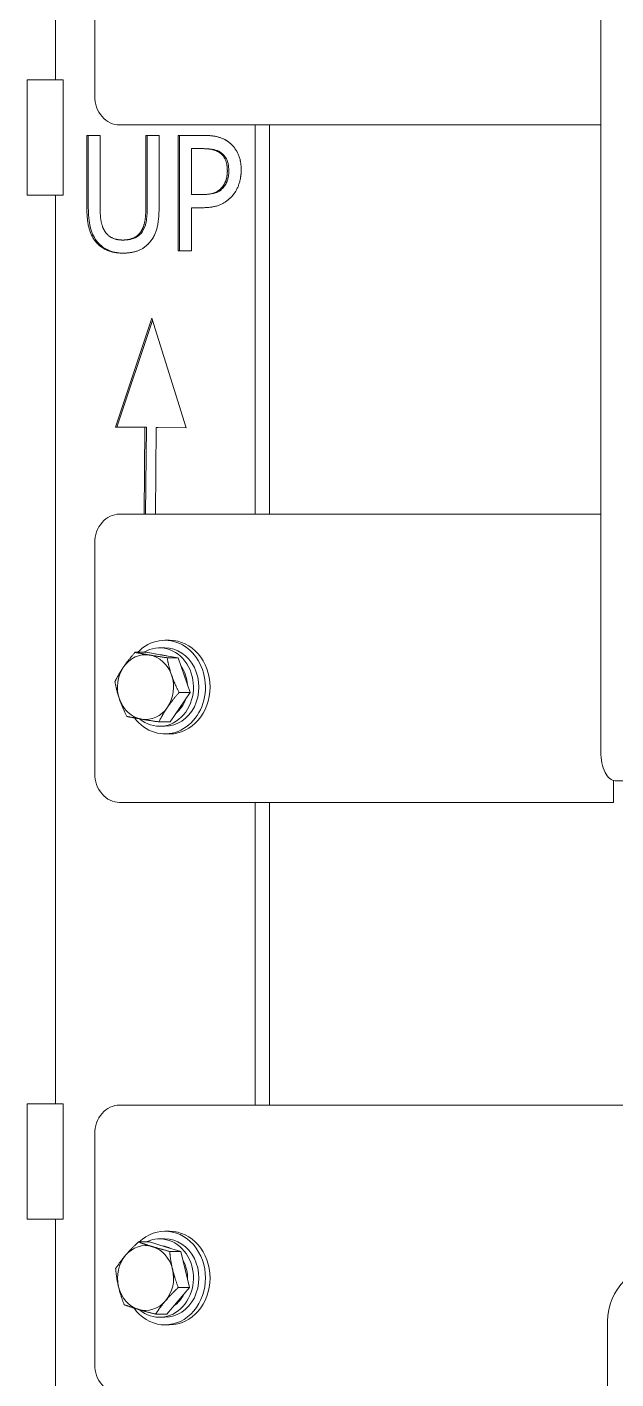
# Model space of a CAD drawing. Header units: inches. Extents: x 19 to 503, y 7 to 322.
# Drawn here: x 262.06 to 267.17, y 113.58 to 125.3 of the extents above; entities that cross this region are included whole.
import ezdxf

# ---------------------------------------------------------------- set-up
doc = ezdxf.new("R2010")
doc.units = ezdxf.units.IN
doc.header["$LTSCALE"] = 15
doc.header["$MEASUREMENT"] = 0
doc.layers.add('Visible (ANSI)', color=7, linetype='Continuous', lineweight=50)

msp = doc.modelspace()

# ---------------------------------------------------------------- linework, layer by layer
at = {"layer": 'Visible (ANSI)', "linetype": 'Continuous', "lineweight": 18}
for p, q in [((262.303836, 126.950384), (262.303836, 124.840384)), ((262.643099, 126.700384), (262.643099, 124.700384)), ((267.035084, 119.012884), (267.035084, 126.512884)), ((262.055792, 124.840384), (262.370706, 124.840384)), ((262.055792, 124.840384), (262.055792, 123.840384)), ((262.370706, 124.840384), (262.370706, 123.840384)), ((262.859605, 124.450384), (265.805698, 124.450384)), ((264.035887, 121.075384), (264.035887, 124.450384)), ((264.160887, 124.450384), (264.160887, 121.075384)), ((266.403334, 124.450384), (265.805698, 124.450384)), ((266.403334, 124.450384), (267.035084, 124.450384)), ((262.574991, 123.735968), (262.574991, 124.359955)), ((262.574991, 124.359955), (262.690086, 124.359955)), ((262.587491, 123.735968), (262.587491, 124.359955)), ((262.690086, 124.359955), (262.690086, 123.735968)), ((263.086605, 124.359955), (263.201701, 124.359955)), ((263.086605, 123.732726), (263.086605, 124.359955)), ((263.099105, 123.732726), (263.099105, 124.359955)), ((263.201701, 124.359955), (263.201701, 123.735968)), ((263.366625, 123.359955), (263.366625, 124.359955)), ((263.366625, 124.359955), (263.584184, 124.359955)), ((263.379125, 123.359955), (263.379125, 124.359955)), ((263.577166, 124.244882), (263.481721, 124.244882)), ((263.481721, 124.244882), (263.481721, 123.846178)), ((263.577166, 124.244882), (263.589666, 124.244882)), ((262.055792, 123.840384), (262.370706, 123.840384)), ((262.303836, 123.840384), (262.303836, 115.960384)), ((263.481721, 123.846178), (263.560323, 123.846178)), ((263.560323, 123.846178), (263.572823, 123.846178)), ((263.744897, 123.906146), (263.757397, 123.906146)), ((263.481721, 123.732726), (263.481721, 123.359955)), ((263.579271, 123.732726), (263.481721, 123.732726)), ((262.887995, 123.452337), (262.900495, 123.452337)), ((263.481721, 123.359955), (263.366625, 123.359955)), ((262.822741, 121.830872), (263.1385, 122.774032)), ((262.835241, 121.830872), (263.144556, 122.754784)), ((263.1385, 122.774032), (263.437449, 121.823936)), ((263.079271, 121.828773), (262.822741, 121.830872)), ((262.822741, 121.830872), (262.835241, 121.830872)), ((263.091771, 121.828773), (262.835241, 121.830872)), ((263.071263, 121.075384), (263.079271, 121.828773)), ((263.079271, 121.828773), (263.091771, 121.828773)), ((263.083763, 121.075384), (263.091771, 121.828773)), ((263.177386, 121.827448), (263.170527, 121.075384)), ((263.177386, 121.827448), (263.189886, 121.827448)), ((263.437449, 121.823936), (263.177386, 121.827448)), ((263.437396, 121.824106), (263.189886, 121.827448)), ((265.805698, 121.075384), (262.859605, 121.075384)), ((265.805698, 121.075384), (266.403334, 121.075384)), ((267.035084, 121.075384), (266.403334, 121.075384)), ((262.643099, 120.825384), (262.643099, 118.825384)), ((263.292618, 119.981384), (263.252618, 119.981384)), ((263.089699, 119.877081), (262.993247, 119.877081)), ((263.089699, 119.877081), (263.228689, 119.853366)), ((263.205618, 119.915384), (263.252618, 119.915384)), ((263.228689, 119.853366), (263.36768, 119.82965)), ((263.36768, 119.82965), (263.271229, 119.82965)), ((263.36768, 119.82965), (263.419389, 119.678801)), ((263.419389, 119.678801), (263.471097, 119.527953)), ((263.471097, 119.527953), (263.374646, 119.527953)), ((263.471097, 119.527953), (263.383815, 119.40082)), ((263.383815, 119.40082), (263.296533, 119.273687)), ((263.296533, 119.273687), (263.200082, 119.273687)), ((263.205618, 119.235384), (263.252618, 119.235384)), ((263.292618, 119.169384), (263.252618, 119.169384)), ((267.145012, 118.575384), (267.145012, 118.764708)), ((267.160084, 118.762884), (267.484844, 118.762884)), ((262.859605, 118.575384), (265.805698, 118.575384)), ((264.035887, 115.950384), (264.035887, 118.575384)), ((264.160887, 118.575384), (264.160887, 115.950384)), ((266.403334, 118.575384), (265.805698, 118.575384)), ((266.403334, 118.575384), (267.145012, 118.575384)), ((262.055792, 115.960384), (262.370706, 115.960384)), ((262.055792, 115.960384), (262.055792, 114.960384)), ((262.370706, 115.960384), (262.370706, 114.960384)), ((265.805698, 115.950384), (262.859605, 115.950384)), ((265.805698, 115.950384), (266.403334, 115.950384)), ((267.410012, 115.950384), (266.403334, 115.950384)), ((262.643099, 115.700384), (262.643099, 113.700384)), ((262.055792, 114.960384), (262.370706, 114.960384)), ((262.303836, 114.960384), (262.303836, 107.080384)), ((263.205618, 114.790384), (263.252618, 114.790384)), ((263.292618, 114.856384), (263.252618, 114.856384)), ((263.118309, 114.763146), (263.021858, 114.763146)), ((263.118309, 114.763146), (263.254297, 114.722359)), ((263.254297, 114.722359), (263.390284, 114.681571)), ((263.390284, 114.681571), (263.293833, 114.681571)), ((263.390284, 114.681571), (263.427687, 114.525191)), ((263.427687, 114.525191), (263.46509, 114.36881)), ((263.46509, 114.36881), (263.366506, 114.253216)), ((263.46509, 114.36881), (263.368639, 114.36881)), ((263.366506, 114.253216), (263.267922, 114.137622)), ((263.267922, 114.137622), (263.171471, 114.137622)), ((263.205618, 114.110384), (263.252618, 114.110384)), ((267.093097, 114.075384), (267.093097, 98.575384)), ((263.292618, 114.044384), (263.252618, 114.044384))]:
    msp.add_line(p, q, dxfattribs=at)
msp.add_arc((267.593097, 114.075384), 0.5, 90, 180, dxfattribs=at)
for centre, major_axis, ratio, start_param, end_param in [((262.859605, 124.700384), (0, -0.25), 0.866025404, 4.71238898, 6.283185307), ((262.859605, 120.825384), (0, 0.25), 0.866025404, 0, 1.570796327), ((263.252618, 119.575384), (0, 0.406), 0.866025404, 2.28897577, 7.016295956), ((263.205618, 119.575384), (0, 0.34), 0.866025404, 2.514253928, 6.762427672), ((263.292618, 119.575384), (0, 0.406), 0.866025404, 3.141592654, 6.283185307), ((263.084116, 119.575384), (0, 0.281), 0.866025404, 6.136479085, 7.183676636), ((263.084116, 119.575384), (0, 0.281), 0.866025404, 5.089281533, 6.136479085), ((263.205618, 119.575384), (0, 0.281), 0.866025404, 6.013847409, 6.25911076), ((263.252618, 119.575384), (0, -0.34), 0.866025404, 0, 3.141592654), ((263.084116, 119.575384), (0, -0.281), 0.866025404, 4.042083982, 5.089281533), ((263.205618, 119.575384), (0, -0.281), 0.866025404, 1.637356138, 2.258021621), ((263.084116, 119.575384), (0, 0.281), 0.866025404, 4.042083982, 5.089281533), ((263.084116, 119.575384), (0, -0.281), 0.866025404, 5.089281533, 6.136479085), ((263.205618, 119.575384), (0, -0.281), 0.866025404, 0.615776732, 1.185205925), ((263.084116, 119.575384), (0, -0.281), 0.866025404, 6.136479085, 7.183676636), ((267.160084, 119.012884), (0, -0.25), 0.5, 4.71238898, 6.283185307), ((262.859605, 118.825384), (0, -0.25), 0.866025404, 4.71238898, 6.283185307), ((262.859605, 115.700384), (0, 0.25), 0.866025404, 0, 1.570796327), ((263.252618, 114.450384), (0, 0.406), 0.866025404, 2.263686039, 6.974592485), ((263.205618, 114.450384), (0, 0.34), 0.866025404, 2.511510453, 6.686186907), ((263.252618, 114.450384), (0, -0.34), 0.866025404, 0, 3.141592654), ((263.292618, 114.450384), (0, 0.406), 0.866025404, 3.141592654, 6.283185307), ((263.084116, 114.450384), (0, 0.281), 0.866025404, 6.029050507, 7.076248058), ((263.084116, 114.450384), (0, 0.281), 0.866025404, 4.981852956, 6.029050507), ((263.205618, 114.450384), (0, 0.281), 0.866025404, 5.868155007, 6.189946007), ((263.084116, 114.450384), (0, -0.281), 0.866025404, 3.934655404, 4.981852956), ((263.205618, 114.450384), (0, -0.281), 0.866025404, 1.524241089, 2.156279515), ((263.084116, 114.450384), (0, 0.281), 0.866025404, 3.934655404, 4.981852956), ((263.084116, 114.450384), (0, -0.281), 0.866025404, 4.981852956, 6.029050507), ((263.205618, 114.450384), (0, -0.281), 0.866025404, 0.521660401, 1.0644651), ((263.084116, 114.450384), (0, -0.281), 0.866025404, 6.029050507, 7.076248058), ((262.859605, 113.700384), (0, -0.25), 0.866025404, 4.71238898, 6.283185307)]:
    msp.add_ellipse(centre, major_axis=major_axis, ratio=ratio, start_param=start_param, end_param=end_param, dxfattribs=at)
for points in [[(263.584184, 124.359955), (263.661382, 124.359955), (263.76946, 124.330781), (263.810867, 124.297556)], [(263.810867, 124.297556), (263.859291, 124.259469), (263.914032, 124.141965), (263.914032, 124.058496)], [(263.731563, 124.206794), (263.704192, 124.227864), (263.631205, 124.244882), (263.577166, 124.244882)], [(263.794023, 124.054444), (263.794023, 124.106308), (263.763144, 124.182483), (263.731563, 124.206794)], [(263.744897, 123.906146), (263.770864, 123.93613), (263.794023, 124.006632), (263.794023, 124.054444)], [(263.914032, 124.058496), (263.914032, 123.993666), (263.874029, 123.876973), (263.838237, 123.836454)], [(263.560323, 123.846178), (263.630503, 123.846178), (263.716825, 123.87211), (263.744897, 123.906146)], [(263.838237, 123.836454), (263.793321, 123.7854), (263.671909, 123.732726), (263.579271, 123.732726)], [(262.657804, 123.431268), (262.612186, 123.483131), (262.574991, 123.628999), (262.574991, 123.735968)], [(262.690086, 123.735968), (262.690086, 123.666276), (262.705526, 123.572272), (262.727282, 123.534185)], [(263.04941, 123.534185), (263.071166, 123.572272), (263.086605, 123.665465), (263.086605, 123.732726)], [(263.201701, 123.735968), (263.201701, 123.63143), (263.165207, 123.482321), (263.118888, 123.431268)], [(262.727282, 123.534185), (262.750442, 123.493666), (262.830447, 123.452337), (262.887995, 123.452337)], [(262.887995, 123.452337), (262.942034, 123.452337), (263.02625, 123.493666), (263.04941, 123.534185)], [(262.887995, 123.338885), (262.811498, 123.338885), (262.697806, 123.385076), (262.657804, 123.431268)], [(263.118888, 123.431268), (263.077482, 123.384266), (262.968001, 123.338885), (262.887995, 123.338885)]]:
    msp.add_open_spline(points, degree=2, dxfattribs=at)
for points, knots in [([(263.744063, 124.206794), (263.719326, 124.225837), (263.69435, 124.233073), (263.651606, 124.24304), (263.6187, 124.244882), (263.589666, 124.244882)], [-0.3818938296, -0.3818938296, -0.3818938296, -0.3818938296, -0.2554611271, -0.2554611271, 0, 0, 0, 0]), ([(263.806523, 124.054444), (263.806523, 124.074727), (263.804752, 124.09519), (263.79511, 124.137543), (263.787604, 124.153499), (263.771604, 124.181231), (263.758942, 124.195341), (263.744063, 124.206794)], [-0.3372795691, -0.3372795691, -0.3372795691, -0.3372795691, -0.2539165575, -0.2539165575, -0.1573425254, -0.1573425254, 0, 0, 0, 0]), ([(263.757397, 123.906146), (263.765705, 123.91574), (263.773263, 123.926147), (263.786734, 123.949551), (263.791507, 123.960919), (263.803548, 123.997576), (263.806523, 124.026461), (263.806523, 124.054444)], [-0.3778990738, -0.3778990738, -0.3778990738, -0.3778990738, -0.2983955769, -0.2983955769, -0.2132300142, -0.2132300142, 0, 0, 0, 0]), ([(263.572823, 123.846178), (263.599278, 123.846178), (263.627748, 123.84756), (263.683778, 123.856774), (263.701184, 123.863866), (263.72962, 123.87861), (263.744594, 123.890623), (263.757397, 123.906146)], [-0.3720280769, -0.3720280769, -0.3720280769, -0.3720280769, -0.2742790033, -0.2742790033, -0.1633485372, -0.1633485372, 0, 0, 0, 0]), ([(262.670304, 123.431268), (262.655237, 123.448397), (262.642241, 123.46741), (262.620492, 123.509678), (262.612143, 123.532321), (262.598251, 123.586799), (262.587491, 123.640964), (262.587491, 123.735968)], [-1.834872944, -1.834872944, -1.834872944, -1.834872944, -1.283211598, -1.283211598, -0.723930443, -0.723930443, 0, 0, 0, 0]), ([(263.06191, 123.534185), (263.076695, 123.560069), (263.08634, 123.588413), (263.093996, 123.634625), (263.099105, 123.668949), (263.099105, 123.732726)], [-1.425366243, -1.425366243, -1.425366243, -1.425366243, -0.485984079, -0.485984079, 0, 0, 0, 0]), ([(262.900495, 123.452337), (262.923471, 123.452337), (262.946493, 123.455139), (262.982429, 123.466182), (263.003513, 123.474062), (263.039137, 123.501876), (263.051827, 123.516545), (263.06191, 123.534185)], [-0.7299087878, -0.7299087878, -0.7299087878, -0.7299087878, -0.3783755563, -0.3783755563, -0.1610495695, -0.1610495695, 0, 0, 0, 0]), ([(262.894409, 123.338922), (262.869125, 123.33923), (262.843591, 123.341494), (262.795103, 123.351415), (262.772116, 123.358793), (262.720053, 123.384382), (262.693317, 123.404694), (262.670304, 123.431268)], [-0.7203436552, -0.7203436552, -0.7203436552, -0.7203436552, -0.4978653255, -0.4978653255, -0.2863653536, -0.2863653536, 0, 0, 0, 0])]:
    msp.add_open_spline(points, degree=3, knots=knots, dxfattribs=at)
for points in [[(262.893416, 119.749948), (262.933924, 119.808951), (262.993247, 119.877081)], [(262.993247, 119.877081), (263.055183, 119.864372), (263.119689, 119.853366)], [(263.119689, 119.853366), (263.184195, 119.842359), (263.271229, 119.82965)], [(263.271229, 119.82965), (263.286391, 119.74881), (263.310389, 119.678801)], [(262.818683, 119.622815), (262.852909, 119.690946), (262.893416, 119.749948)], [(262.857843, 119.471967), (262.833845, 119.541976), (262.818683, 119.622815)], [(263.310389, 119.678801), (263.334387, 119.608792), (263.374646, 119.527953)], [(262.922101, 119.321118), (262.881841, 119.401958), (262.857843, 119.471967)], [(263.374646, 119.527953), (263.315323, 119.459823), (263.274815, 119.40082)], [(263.274815, 119.40082), (263.234307, 119.341817), (263.200082, 119.273687)], [(263.048542, 119.297403), (262.984036, 119.308409), (262.922101, 119.321118)], [(263.200082, 119.273687), (263.113048, 119.286396), (263.048542, 119.297403)], [(262.910725, 114.647552), (262.956478, 114.7012), (263.021858, 114.763146)], [(263.021858, 114.763146), (263.082185, 114.741288), (263.145297, 114.722359)], [(263.145297, 114.722359), (263.208409, 114.703429), (263.293833, 114.681571)], [(263.293833, 114.681571), (263.301328, 114.597767), (263.318687, 114.525191)], [(262.82469, 114.531959), (262.864972, 114.593905), (262.910725, 114.647552)], [(262.849544, 114.375578), (262.832185, 114.448154), (262.82469, 114.531959)], [(263.318687, 114.525191), (263.336046, 114.452614), (263.368639, 114.36881)], [(262.899496, 114.219197), (262.866903, 114.303001), (262.849544, 114.375578)], [(263.368639, 114.36881), (263.303259, 114.306863), (263.257506, 114.253216)], [(263.022935, 114.17841), (262.959823, 114.197339), (262.899496, 114.219197)], [(263.257506, 114.253216), (263.211753, 114.199569), (263.171471, 114.137622)], [(263.171471, 114.137622), (263.086047, 114.15948), (263.022935, 114.17841)]]:
    msp.add_rational_spline(points, [1, 1.0379548493, 1], degree=2, dxfattribs=at)

doc.saveas('drawing.dxf')
